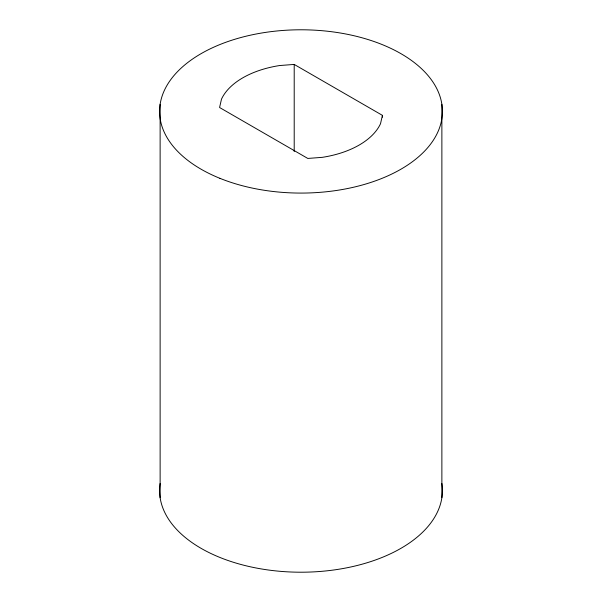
<?xml version="1.0" encoding="UTF-8"?>
<svg xmlns="http://www.w3.org/2000/svg" width="602" height="602" viewBox="0 0 602 602"><rect width="100%" height="100%" fill="white"/><g stroke="black" fill="none" stroke-linecap="round" stroke-linejoin="round"><path stroke-width="0.9" d="M382.42 115.358L380.509 123.734A82.316 47.52 0 0 1 322.303 157.34L307.795 158.439L219.579 107.51L221.491 99.134A82.316 47.52 0 0 1 279.697 65.528L294.205 64.429L382.42 115.358L382.42 117.232M441.876 104.319L441.876 497.681M294.205 64.429L294.205 151.531M160.124 104.319L160.124 497.681M441.876 483.451A141.41 81.646 0 0 1 301 572.209A141.41 81.646 0 0 1 160.124 483.451M219.888 178.312A141.41 81.646 0 0 0 441.876 118.549A141.41 81.646 0 0 0 241.236 37.437A141.41 81.646 0 0 0 219.888 178.312"/></g></svg>
